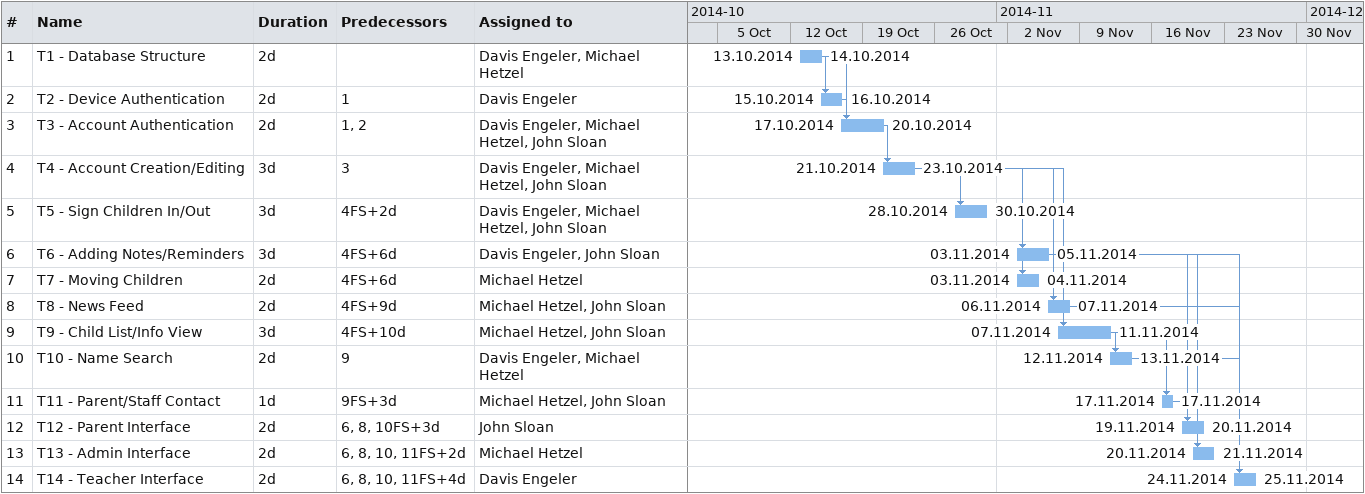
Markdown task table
| ID | Task | Duration | Start | Finish | Predecessors | Resources |
|---|---|---|---|---|---|---|
| 1 | T1 - Database Structure | 2d | 2014-10-13 | 2014-10-14 |  | Davis Engeler, Michael Hetzel |
| 2 | T2 - Device Authentication | 2d | 2014-10-15 | 2014-10-16 | 1 | Davis Engeler |
| 3 | T3 - Account Authentication | 2d | 2014-10-17 | 2014-10-20 | 1, 2 | Davis Engeler, Michael Hetzel, John Sloan |
| 4 | T4 - Account Creation/Editing | 3d | 2014-10-21 | 2014-10-23 | 3 | Davis Engeler, Michael Hetzel, John Sloan |
| 5 | T5 - Sign Children In/Out | 3d | 2014-10-28 | 2014-10-30 | 4FS+2d | Davis Engeler, Michael Hetzel, John Sloan |
| 6 | T6 - Adding Notes/Reminders | 3d | 2014-11-03 | 2014-11-05 | 4FS+6d | Davis Engeler, John Sloan |
| 7 | T7 - Moving Children | 2d | 2014-11-03 | 2014-11-04 | 4FS+6d | Michael Hetzel |
| 8 | T8 - News Feed | 2d | 2014-11-06 | 2014-11-07 | 4FS+9d | Michael Hetzel, John Sloan |
| 9 | T9 - Child List/Info View | 3d | 2014-11-07 | 2014-11-11 | 4FS+10d | Michael Hetzel, John Sloan |
| 10 | T10 - Name Search | 2d | 2014-11-12 | 2014-11-13 | 9 | Davis Engeler, Michael Hetzel |
| 11 | T11 - Parent/Staff Contact | 1d | 2014-11-17 | 2014-11-17 | 9FS+3d | Michael Hetzel, John Sloan |
| 12 | T12 - Parent Interface | 2d | 2014-11-19 | 2014-11-20 | 6, 8, 10FS+3d | John Sloan |
| 13 | T13 - Admin Interface | 2d | 2014-11-20 | 2014-11-21 | 6, 8, 10, 11FS+2d | Michael Hetzel |
| 14 | T14 - Teacher Interface | 2d | 2014-11-24 | 2014-11-25 | 6, 8, 10, 11FS+4d | Davis Engeler |
